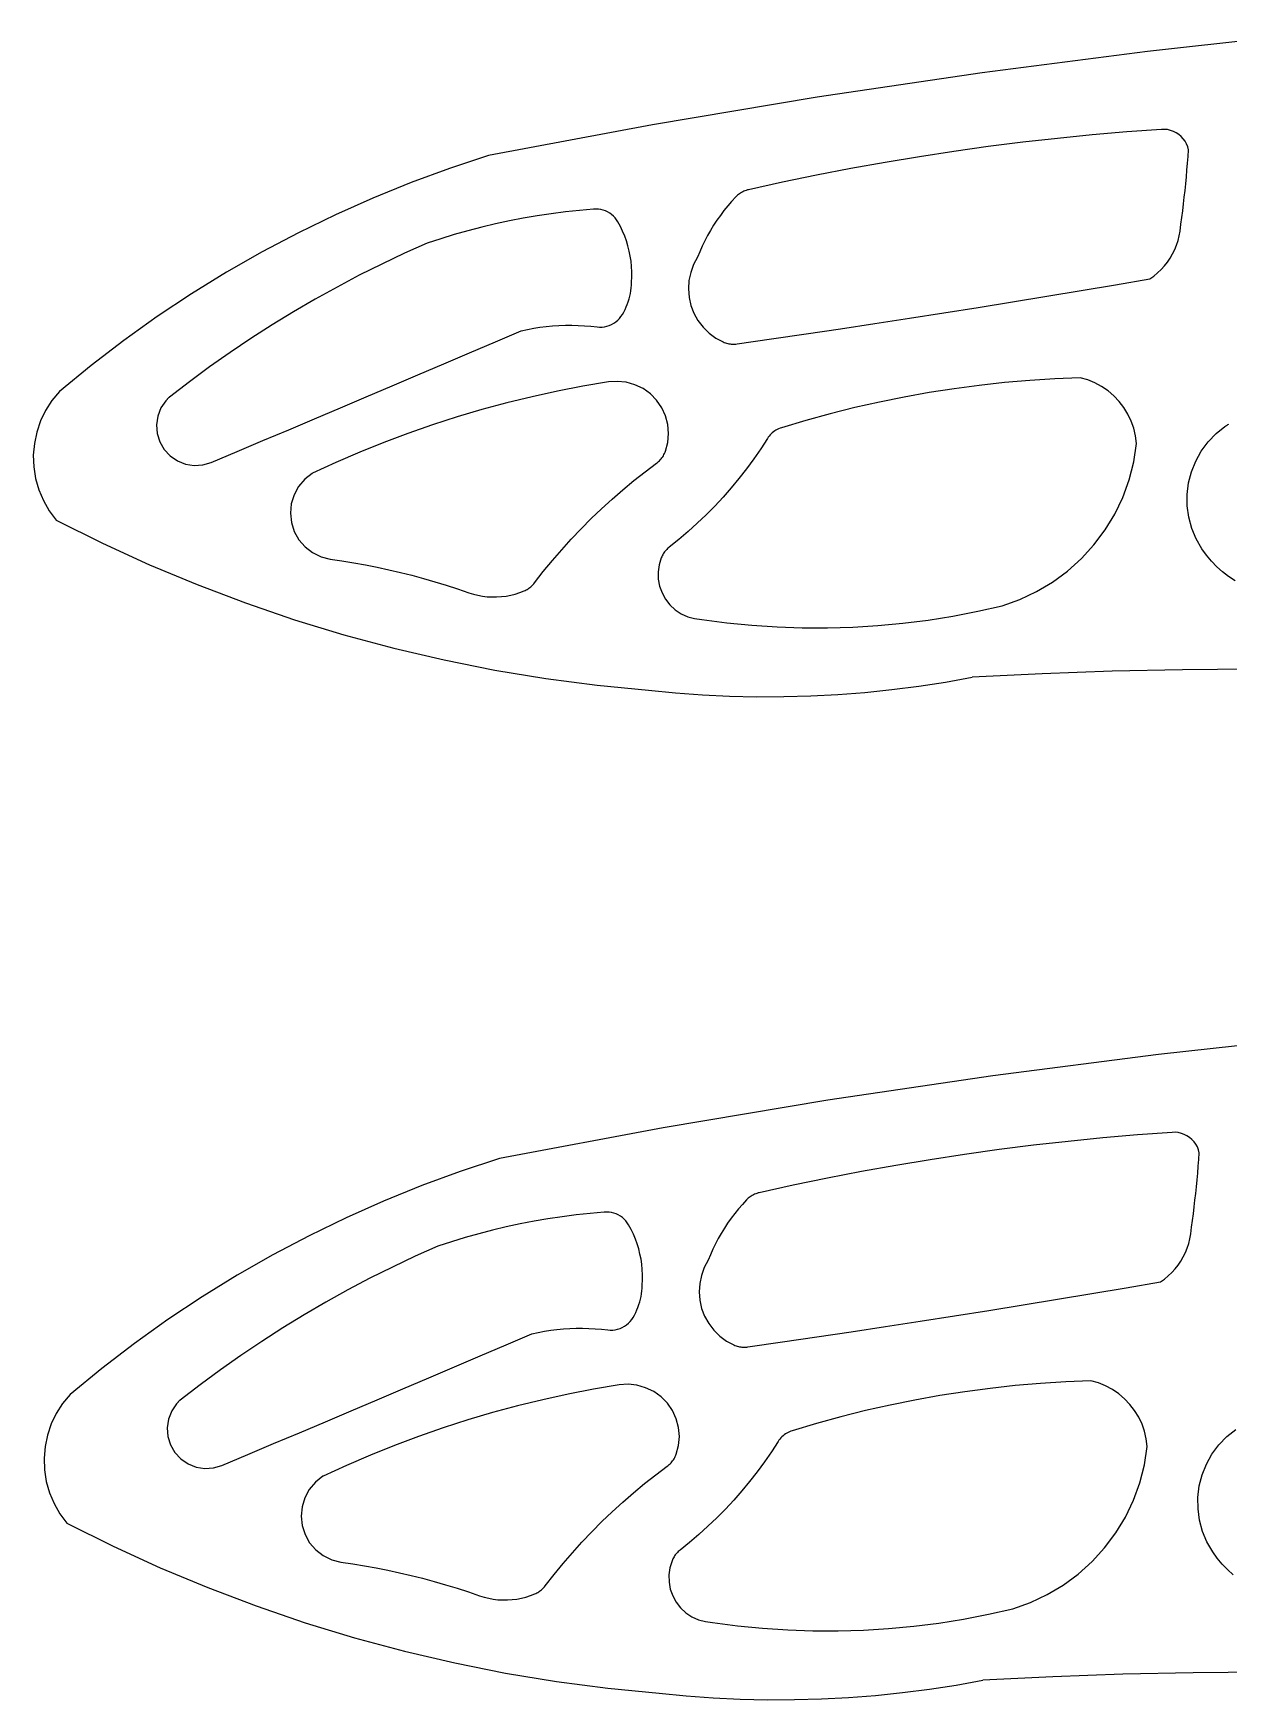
# Model space of a CAD drawing. Header units: millimetres. Extents: x -22 to 17.5, y -7.2 to 9.5.
# Drawn here: x -21.96 to -16.25, y -7.12 to 0.84 of the extents above; entities that cross this region are included whole.
import ezdxf

# ---------------------------------------------------------------- set-up
doc = ezdxf.new("R2010")
doc.units = ezdxf.units.MM
doc.header["$MEASUREMENT"] = 0
doc.layers.get('0').update_dxf_attribs({"linetype": 'CONTINUOUS', "true_color": 0xffffff})

msp = doc.modelspace()

# ---------------------------------------------------------------- linework, layer by layer
for p, q in [((-15.8486, 0.8368), (-16.6407, 0.7502)), ((-16.6407, 0.7502), (-17.4309, 0.6485)), ((-17.4309, 0.6485), (-18.219, 0.5316)), ((-18.219, 0.5316), (-19.0048, 0.3997)), ((-19.0048, 0.3997), (-19.7879, 0.2528)), ((-17.0715, 0.3349), (-17.2367, 0.3163)), ((-16.9061, 0.3514), (-17.0715, 0.3349)), ((-16.7405, 0.3658), (-16.9061, 0.3514)), ((-16.5747, 0.3779), (-16.7405, 0.3658)), ((-16.56, 0.3781), (-16.5747, 0.3779)), ((-16.5453, 0.3766), (-16.56, 0.3781)), ((-16.531, 0.3733), (-16.5453, 0.3766)), ((-16.5171, 0.3684), (-16.531, 0.3733)), ((-16.5039, 0.3618), (-16.5171, 0.3684)), ((-16.4916, 0.3536), (-16.5039, 0.3618)), ((-16.4804, 0.3441), (-16.4916, 0.3536)), ((-16.4704, 0.3333), (-16.4804, 0.3441)), ((-16.4617, 0.3214), (-16.4704, 0.3333)), ((-16.4546, 0.3085), (-16.4617, 0.3214)), ((-19.7879, 0.2528), (-19.9743, 0.1914)), ((-17.7306, 0.2474), (-17.8946, 0.2202)), ((-17.5663, 0.2725), (-17.7306, 0.2474)), ((-17.4016, 0.2955), (-17.5663, 0.2725)), ((-17.2367, 0.3163), (-17.4016, 0.2955)), ((-16.449, 0.2948), (-16.4546, 0.3085)), ((-16.4501, 0.2158), (-16.4475, 0.2482)), ((-16.4451, 0.2806), (-16.449, 0.2948)), ((-16.4475, 0.2482), (-16.4451, 0.2806)), ((-19.9743, 0.1914), (-20.1585, 0.1238)), ((-18.2214, 0.1593), (-18.3842, 0.1256)), ((-18.0582, 0.1908), (-18.2214, 0.1593)), ((-17.8946, 0.2202), (-18.0582, 0.1908)), ((-16.4558, 0.151), (-16.4529, 0.1833)), ((-16.4529, 0.1833), (-16.4501, 0.2158)), ((-20.1585, 0.1238), (-20.3404, 0.0501)), ((-18.5745, 0.0797), (-18.5798, 0.0769)), ((-18.5691, 0.0823), (-18.5745, 0.0797)), ((-18.5636, 0.0846), (-18.5691, 0.0823)), ((-18.558, 0.0866), (-18.5636, 0.0846)), ((-18.5523, 0.0884), (-18.558, 0.0866)), ((-18.5465, 0.0898), (-18.5523, 0.0884)), ((-18.3842, 0.1256), (-18.5465, 0.0898)), ((-16.4658, 0.0539), (-16.4623, 0.0862)), ((-16.4623, 0.0862), (-16.459, 0.1186)), ((-16.459, 0.1186), (-16.4558, 0.151)), ((-20.3404, 0.0501), (-20.5196, -0.0298)), ((-18.646, 0.0124), (-18.664, -0.0099)), ((-18.6273, 0.034), (-18.646, 0.0124)), ((-18.6079, 0.055), (-18.6273, 0.034)), ((-18.6037, 0.0592), (-18.6079, 0.055)), ((-18.5993, 0.0632), (-18.6037, 0.0592)), ((-18.5947, 0.067), (-18.5993, 0.0632)), ((-18.5899, 0.0705), (-18.5947, 0.067)), ((-18.5849, 0.0739), (-18.5899, 0.0705)), ((-18.5798, 0.0769), (-18.5849, 0.0739)), ((-16.4734, -0.0107), (-16.4695, 0.0216)), ((-16.4695, 0.0216), (-16.4658, 0.0539)), ((-20.5196, -0.0298), (-20.6962, -0.1155)), ((-19.755, -0.0738), (-19.821, -0.0893)), ((-19.6888, -0.0595), (-19.755, -0.0738)), ((-19.6223, -0.0467), (-19.6888, -0.0595)), ((-19.5555, -0.0351), (-19.6223, -0.0467)), ((-19.4885, -0.025), (-19.5555, -0.0351)), ((-19.4214, -0.0162), (-19.4885, -0.025)), ((-19.354, -0.0088), (-19.4214, -0.0162)), ((-19.2865, -0.0028), (-19.354, -0.0088)), ((-19.275, -0.0024), (-19.2865, -0.0028)), ((-19.2635, -0.0031), (-19.275, -0.0024)), ((-19.2521, -0.0049), (-19.2635, -0.0031)), ((-19.241, -0.0078), (-19.2521, -0.0049)), ((-19.2301, -0.0117), (-19.241, -0.0078)), ((-19.2197, -0.0166), (-19.2301, -0.0117)), ((-19.2098, -0.0224), (-19.2197, -0.0166)), ((-19.2005, -0.0292), (-19.2098, -0.0224)), ((-19.1918, -0.0368), (-19.2005, -0.0292)), ((-19.1839, -0.0451), (-19.1918, -0.0368)), ((-19.1768, -0.0542), (-19.1839, -0.0451)), ((-19.1706, -0.0639), (-19.1768, -0.0542)), ((-19.1587, -0.0859), (-19.1706, -0.0639)), ((-18.6976, -0.056), (-18.7133, -0.0799)), ((-18.6812, -0.0327), (-18.6976, -0.056)), ((-18.664, -0.0099), (-18.6812, -0.0327)), ((-16.486, -0.1075), (-16.4816, -0.0752)), ((-16.4816, -0.0752), (-16.4774, -0.043)), ((-16.4774, -0.043), (-16.4734, -0.0107)), ((-20.6962, -0.1155), (-20.8697, -0.2072)), ((-20.0167, -0.1441), (-20.0811, -0.165)), ((-19.9518, -0.1245), (-20.0167, -0.1441)), ((-19.8866, -0.1063), (-19.9518, -0.1245)), ((-19.821, -0.0893), (-19.8866, -0.1063)), ((-19.1479, -0.1084), (-19.1587, -0.0859)), ((-19.1382, -0.1315), (-19.1479, -0.1084)), ((-19.1297, -0.155), (-19.1382, -0.1315)), ((-19.1224, -0.1789), (-19.1297, -0.155)), ((-18.7554, -0.1546), (-18.7678, -0.1803)), ((-18.7422, -0.1292), (-18.7554, -0.1546)), ((-18.7282, -0.1043), (-18.7422, -0.1292)), ((-18.7133, -0.0799), (-18.7282, -0.1043)), ((-16.5029, -0.1749), (-16.4957, -0.1528)), ((-16.4957, -0.1528), (-16.4901, -0.1303)), ((-16.4901, -0.1303), (-16.486, -0.1075)), ((-20.8697, -0.2072), (-21.04, -0.3046)), ((-20.1904, -0.214), (-20.2986, -0.2654)), ((-20.0811, -0.165), (-20.1904, -0.214)), ((-19.1162, -0.2031), (-19.1224, -0.1789)), ((-19.1113, -0.2276), (-19.1162, -0.2031)), ((-19.1076, -0.2523), (-19.1113, -0.2276)), ((-18.7899, -0.233), (-18.8089, -0.2681)), ((-18.7793, -0.2065), (-18.7899, -0.233)), ((-18.7678, -0.1803), (-18.7793, -0.2065)), ((-16.5465, -0.2564), (-16.5334, -0.2372)), ((-16.5334, -0.2372), (-16.5218, -0.2172)), ((-16.5218, -0.2172), (-16.5116, -0.1964)), ((-16.5116, -0.1964), (-16.5029, -0.1749)), ((-21.04, -0.3046), (-21.207, -0.4077)), ((-20.2986, -0.2654), (-20.4058, -0.3191)), ((-19.1051, -0.2772), (-19.1076, -0.2523)), ((-19.1038, -0.3021), (-19.1051, -0.2772)), ((-19.1038, -0.3271), (-19.1038, -0.3021)), ((-18.8227, -0.3056), (-18.831, -0.3447)), ((-18.8089, -0.2681), (-18.8227, -0.3056)), ((-16.6111, -0.3226), (-16.5932, -0.3078)), ((-16.5932, -0.3078), (-16.5764, -0.2918)), ((-16.5764, -0.2918), (-16.5608, -0.2746)), ((-16.5608, -0.2746), (-16.5465, -0.2564)), ((-20.5117, -0.375), (-20.6164, -0.4331)), ((-20.4058, -0.3191), (-20.5117, -0.375)), ((-19.1109, -0.4058), (-19.1086, -0.3925)), ((-19.1086, -0.3925), (-19.1068, -0.3791)), ((-19.1068, -0.3791), (-19.1056, -0.3656)), ((-19.1056, -0.3656), (-19.105, -0.3521)), ((-19.105, -0.3521), (-19.1038, -0.3271)), ((-18.831, -0.3447), (-18.8337, -0.3845)), ((-18.8337, -0.3845), (-18.8306, -0.4244)), ((-17.1218, -0.419), (-16.9578, -0.3918)), ((-16.9578, -0.3918), (-16.7938, -0.3641)), ((-16.7938, -0.3641), (-16.6299, -0.3361)), ((-16.6299, -0.3361), (-16.6111, -0.3226)), ((-21.207, -0.4077), (-21.3705, -0.5164)), ((-20.6164, -0.4331), (-20.7199, -0.4935)), ((-19.1365, -0.4826), (-19.1309, -0.4703)), ((-19.1309, -0.4703), (-19.1258, -0.4578)), ((-19.1258, -0.4578), (-19.1212, -0.4451)), ((-19.1212, -0.4451), (-19.1172, -0.4321)), ((-19.1172, -0.4321), (-19.1138, -0.4191)), ((-19.1138, -0.4191), (-19.1109, -0.4058)), ((-18.8306, -0.4244), (-18.8218, -0.4633)), ((-18.8218, -0.4633), (-18.8076, -0.5006)), ((-17.6143, -0.4985), (-17.4501, -0.4724)), ((-17.4501, -0.4724), (-17.2859, -0.4459)), ((-17.2859, -0.4459), (-17.1218, -0.419)), ((-21.3705, -0.5164), (-21.5302, -0.6304)), ((-20.822, -0.5561), (-20.9228, -0.6208)), ((-20.7199, -0.4935), (-20.822, -0.5561)), ((-19.2116, -0.5586), (-19.2007, -0.5539)), ((-19.2007, -0.5539), (-19.1904, -0.5482)), ((-19.1904, -0.5482), (-19.1806, -0.5415)), ((-19.1806, -0.5415), (-19.1716, -0.5339)), ((-19.1716, -0.5339), (-19.1633, -0.5255)), ((-19.1633, -0.5255), (-19.1558, -0.5163)), ((-19.1558, -0.5163), (-19.1493, -0.5065)), ((-19.1493, -0.5065), (-19.1427, -0.4947)), ((-19.1427, -0.4947), (-19.1365, -0.4826)), ((-18.8076, -0.5006), (-18.7881, -0.5355)), ((-18.7881, -0.5355), (-18.7639, -0.5673)), ((-18.1074, -0.5744), (-17.9429, -0.5495)), ((-17.9429, -0.5495), (-17.7786, -0.5242)), ((-17.7786, -0.5242), (-17.6143, -0.4985)), ((-21.5302, -0.6304), (-21.686, -0.7498)), ((-20.9228, -0.6208), (-21.0222, -0.6877)), ((-19.8788, -0.6895), (-19.7557, -0.6367)), ((-19.7557, -0.6367), (-19.6325, -0.5839)), ((-19.6325, -0.5839), (-19.6027, -0.5776)), ((-19.6027, -0.5776), (-19.5728, -0.5721)), ((-19.5728, -0.5721), (-19.5427, -0.5675)), ((-19.5427, -0.5675), (-19.5125, -0.5638)), ((-19.5125, -0.5638), (-19.4822, -0.5609)), ((-19.4822, -0.5609), (-19.4519, -0.5589)), ((-19.4519, -0.5589), (-19.4215, -0.5578)), ((-19.4215, -0.5578), (-19.391, -0.5576)), ((-19.391, -0.5576), (-19.3606, -0.5583)), ((-19.3606, -0.5583), (-19.3302, -0.5598)), ((-19.3302, -0.5598), (-19.2999, -0.5622)), ((-19.2999, -0.5622), (-19.2697, -0.5655)), ((-19.2697, -0.5655), (-19.2579, -0.5664)), ((-19.2579, -0.5664), (-19.2461, -0.5661)), ((-19.2461, -0.5661), (-19.2343, -0.5647)), ((-19.2343, -0.5647), (-19.2228, -0.5622)), ((-19.2228, -0.5622), (-19.2116, -0.5586)), ((-18.7639, -0.5673), (-18.7354, -0.5953)), ((-18.7354, -0.5953), (-18.7032, -0.6189)), ((-18.7032, -0.6189), (-18.6679, -0.6376)), ((-18.6009, -0.6469), (-18.4363, -0.6231)), ((-18.4363, -0.6231), (-18.2718, -0.5989)), ((-18.2718, -0.5989), (-18.1074, -0.5744)), ((-21.0222, -0.6877), (-21.1201, -0.7567)), ((-20.0021, -0.7422), (-19.8788, -0.6895)), ((-18.6679, -0.6376), (-18.6626, -0.6398)), ((-18.6626, -0.6398), (-18.6573, -0.6417)), ((-18.6573, -0.6417), (-18.6518, -0.6434)), ((-18.6518, -0.6434), (-18.6463, -0.6449)), ((-18.6463, -0.6449), (-18.6407, -0.646)), ((-18.6407, -0.646), (-18.635, -0.6469)), ((-18.635, -0.6469), (-18.6294, -0.6476)), ((-18.6294, -0.6476), (-18.6237, -0.648)), ((-18.6237, -0.648), (-18.618, -0.6481)), ((-18.618, -0.6481), (-18.6123, -0.648)), ((-18.6123, -0.648), (-18.6066, -0.6475)), ((-18.6066, -0.6475), (-18.6009, -0.6469)), ((-21.686, -0.7498), (-21.8376, -0.8743)), ((-21.1201, -0.7567), (-21.2166, -0.8277)), ((-20.2486, -0.8473), (-20.1253, -0.7948)), ((-20.1253, -0.7948), (-20.0021, -0.7422)), ((-21.8376, -0.8743), (-21.8734, -0.9174)), ((-21.2166, -0.8277), (-21.3115, -0.9008)), ((-20.372, -0.8997), (-20.2486, -0.8473)), ((-19.4596, -0.8727), (-19.5804, -0.8991)), ((-19.3382, -0.8492), (-19.4596, -0.8727)), ((-19.2162, -0.8285), (-19.3382, -0.8492)), ((-19.1733, -0.8256), (-19.2162, -0.8285)), ((-19.1306, -0.83), (-19.1733, -0.8256)), ((-19.0893, -0.8417), (-19.1306, -0.83)), ((-19.0505, -0.8604), (-19.0893, -0.8417)), ((-19.0156, -0.8854), (-19.0505, -0.8604)), ((-17.5645, -0.8607), (-17.684, -0.8793)), ((-17.4446, -0.8448), (-17.5645, -0.8607)), ((-17.3244, -0.8316), (-17.4446, -0.8448)), ((-17.204, -0.8212), (-17.3244, -0.8316)), ((-17.0833, -0.8134), (-17.204, -0.8212)), ((-16.9625, -0.8084), (-17.0833, -0.8134)), ((-16.927, -0.8186), (-16.9625, -0.8084)), ((-16.8929, -0.8324), (-16.927, -0.8186)), ((-16.8603, -0.8498), (-16.8929, -0.8324)), ((-16.8298, -0.8706), (-16.8603, -0.8498)), ((-16.8017, -0.8945), (-16.8298, -0.8706)), ((-21.8734, -0.9174), (-21.9036, -0.9646)), ((-21.3526, -0.9528), (-21.3676, -0.9918)), ((-21.3294, -0.9181), (-21.3526, -0.9528)), ((-21.3281, -0.9165), (-21.3294, -0.9181)), ((-21.3267, -0.9149), (-21.3281, -0.9165)), ((-21.3253, -0.9134), (-21.3267, -0.9149)), ((-21.3238, -0.9119), (-21.3253, -0.9134)), ((-21.3224, -0.9104), (-21.3238, -0.9119)), ((-21.3209, -0.909), (-21.3224, -0.9104)), ((-21.3194, -0.9075), (-21.3209, -0.909)), ((-21.3179, -0.9061), (-21.3194, -0.9075)), ((-21.3163, -0.9048), (-21.3179, -0.9061)), ((-21.3147, -0.9034), (-21.3163, -0.9048)), ((-21.3131, -0.9021), (-21.3147, -0.9034)), ((-21.3115, -0.9008), (-21.3131, -0.9021)), ((-20.6187, -1.0044), (-20.4953, -0.9521)), ((-20.4953, -0.9521), (-20.372, -0.8997)), ((-19.7006, -0.9284), (-19.82, -0.9606)), ((-19.5804, -0.8991), (-19.7006, -0.9284)), ((-18.9855, -0.916), (-19.0156, -0.8854)), ((-18.961, -0.9514), (-18.9855, -0.916)), ((-18.943, -0.9904), (-18.961, -0.9514)), ((-18.0395, -0.9513), (-18.1568, -0.9806)), ((-17.9215, -0.9246), (-18.0395, -0.9513)), ((-17.803, -0.9006), (-17.9215, -0.9246)), ((-17.684, -0.8793), (-17.803, -0.9006)), ((-16.7763, -0.9212), (-16.8017, -0.8945)), ((-16.7538, -0.9504), (-16.7763, -0.9212)), ((-16.7346, -0.9819), (-16.7538, -0.9504)), ((-21.9279, -1.015), (-21.9459, -1.068)), ((-21.9036, -0.9646), (-21.9279, -1.015)), ((-21.3676, -0.9918), (-21.3736, -1.0331)), ((-21.3736, -1.0331), (-21.3704, -1.0748)), ((-20.7421, -1.0566), (-20.6187, -1.0044)), ((-20.0564, -1.0335), (-20.1732, -1.0741)), ((-19.9386, -0.9956), (-20.0564, -1.0335)), ((-19.82, -0.9606), (-19.9386, -0.9956)), ((-18.932, -1.0319), (-18.943, -0.9904)), ((-18.9283, -1.0747), (-18.932, -1.0319)), ((-18.2734, -1.0125), (-18.3893, -1.0471)), ((-18.1568, -0.9806), (-18.2734, -1.0125)), ((-16.7188, -1.0152), (-16.7346, -0.9819)), ((-16.7066, -1.05), (-16.7188, -1.0152)), ((-16.2644, -1.0363), (-16.2608, -1.0342)), ((-16.2608, -1.0342), (-16.2572, -1.0322)), ((-16.2572, -1.0322), (-16.2535, -1.0304)), ((-21.9459, -1.068), (-21.9574, -1.1229)), ((-21.3704, -1.0748), (-21.358, -1.1147)), ((-20.9891, -1.1608), (-20.8656, -1.1088)), ((-20.8656, -1.1088), (-20.7421, -1.0566)), ((-20.1732, -1.0741), (-20.289, -1.1176)), ((-18.932, -1.1175), (-18.9283, -1.0747)), ((-18.4566, -1.0989), (-18.4885, -1.148)), ((-18.4526, -1.0929), (-18.4566, -1.0989)), ((-18.4482, -1.0871), (-18.4526, -1.0929)), ((-18.4435, -1.0816), (-18.4482, -1.0871)), ((-18.4385, -1.0764), (-18.4435, -1.0816)), ((-18.4332, -1.0715), (-18.4385, -1.0764)), ((-18.4276, -1.067), (-18.4332, -1.0715)), ((-18.4217, -1.0627), (-18.4276, -1.067)), ((-18.4156, -1.0589), (-18.4217, -1.0627)), ((-18.4093, -1.0553), (-18.4156, -1.0589)), ((-18.4028, -1.0522), (-18.4093, -1.0553)), ((-18.3961, -1.0495), (-18.4028, -1.0522)), ((-18.3893, -1.0471), (-18.3961, -1.0495)), ((-16.6982, -1.0859), (-16.7066, -1.05)), ((-16.6936, -1.1225), (-16.6982, -1.0859)), ((-16.352, -1.1149), (-16.314, -1.0752)), ((-16.314, -1.0752), (-16.2713, -1.0408)), ((-16.2713, -1.0408), (-16.2679, -1.0385)), ((-16.2679, -1.0385), (-16.2644, -1.0363)), ((-21.9574, -1.1229), (-21.9622, -1.1786)), ((-21.9622, -1.1786), (-21.9601, -1.2346)), ((-21.358, -1.1147), (-21.3371, -1.1509)), ((-21.3371, -1.1509), (-21.3088, -1.1816)), ((-21.3088, -1.1816), (-21.2744, -1.2053)), ((-21.1126, -1.2128), (-20.9891, -1.1608)), ((-20.4037, -1.1638), (-20.5173, -1.2127)), ((-20.289, -1.1176), (-20.4037, -1.1638)), ((-18.9639, -1.1959), (-18.9602, -1.1911)), ((-18.9602, -1.1911), (-18.9566, -1.1861)), ((-18.9566, -1.1861), (-18.9534, -1.181)), ((-18.9534, -1.181), (-18.9504, -1.1757)), ((-18.9504, -1.1757), (-18.9476, -1.1703)), ((-18.9476, -1.1703), (-18.9451, -1.1647)), ((-18.9451, -1.1647), (-18.9429, -1.1591)), ((-18.9429, -1.1591), (-18.932, -1.1175)), ((-18.4885, -1.148), (-18.5218, -1.1961)), ((-16.7072, -1.2102), (-16.6936, -1.1225)), ((-16.4112, -1.207), (-16.3846, -1.159)), ((-16.3846, -1.159), (-16.352, -1.1149)), ((-21.9601, -1.2346), (-21.9514, -1.2899)), ((-21.2744, -1.2053), (-21.2356, -1.2208)), ((-21.2356, -1.2208), (-21.1944, -1.2273)), ((-21.1944, -1.2273), (-21.1527, -1.2246)), ((-21.1527, -1.2246), (-21.1126, -1.2128)), ((-20.631, -1.2651), (-20.6664, -1.293)), ((-20.6297, -1.2643), (-20.631, -1.2651)), ((-20.5173, -1.2127), (-20.6297, -1.2643)), ((-19.0942, -1.2998), (-19.0406, -1.2576)), ((-19.0406, -1.2576), (-18.986, -1.2166)), ((-18.986, -1.2166), (-18.9812, -1.2129)), ((-18.9812, -1.2129), (-18.9766, -1.209)), ((-18.9766, -1.209), (-18.9721, -1.2048)), ((-18.9721, -1.2048), (-18.9679, -1.2004)), ((-18.9679, -1.2004), (-18.9639, -1.1959)), ((-18.5564, -1.2433), (-18.5924, -1.2895)), ((-18.5218, -1.1961), (-18.5564, -1.2433)), ((-16.7293, -1.2962), (-16.7072, -1.2102)), ((-16.4451, -1.3112), (-16.4315, -1.258)), ((-16.4315, -1.258), (-16.4112, -1.207)), ((-21.9514, -1.2899), (-21.936, -1.3437)), ((-21.936, -1.3437), (-21.9141, -1.3953)), ((-20.6955, -1.3274), (-20.717, -1.367)), ((-20.6664, -1.293), (-20.6955, -1.3274)), ((-19.1984, -1.3881), (-19.1468, -1.3433)), ((-19.1468, -1.3433), (-19.0942, -1.2998)), ((-18.6298, -1.3346), (-18.6684, -1.3786)), ((-18.5924, -1.2895), (-18.6298, -1.3346)), ((-16.7597, -1.3797), (-16.7293, -1.2962)), ((-16.4517, -1.3657), (-16.4451, -1.3112)), ((-21.9141, -1.3953), (-21.8863, -1.4439)), ((-20.7302, -1.4101), (-20.7345, -1.455)), ((-20.717, -1.367), (-20.7302, -1.4101)), ((-19.2488, -1.434), (-19.1984, -1.3881)), ((-18.7082, -1.4215), (-18.7493, -1.4632)), ((-18.6684, -1.3786), (-18.7082, -1.4215)), ((-16.7981, -1.4597), (-16.7597, -1.3797)), ((-16.4514, -1.4206), (-16.4517, -1.3657)), ((-16.4439, -1.4749), (-16.4514, -1.4206)), ((-21.8863, -1.4439), (-21.8527, -1.4887)), ((-21.8527, -1.4887), (-21.6318, -1.5988)), ((-20.7345, -1.455), (-20.7297, -1.4998)), ((-20.7297, -1.4998), (-20.716, -1.5427)), ((-19.3462, -1.5296), (-19.2981, -1.4812)), ((-19.2981, -1.4812), (-19.2488, -1.434)), ((-18.7915, -1.5037), (-18.8349, -1.543)), ((-18.7493, -1.4632), (-18.7915, -1.5037)), ((-16.8441, -1.5357), (-16.7981, -1.4597)), ((-16.4296, -1.5279), (-16.4439, -1.4749)), ((-20.716, -1.5427), (-20.6939, -1.582)), ((-20.6939, -1.582), (-20.6644, -1.6161)), ((-19.439, -1.6298), (-19.3932, -1.5791)), ((-19.3932, -1.5791), (-19.3462, -1.5296)), ((-18.8794, -1.581), (-18.925, -1.6178)), ((-18.8349, -1.543), (-18.8794, -1.581)), ((-16.8973, -1.6068), (-16.8441, -1.5357)), ((-16.4086, -1.5786), (-16.4296, -1.5279)), ((-16.3813, -1.6262), (-16.4086, -1.5786)), ((-21.6318, -1.5988), (-21.4073, -1.7015)), ((-20.6644, -1.6161), (-20.6287, -1.6436)), ((-20.6287, -1.6436), (-20.5882, -1.6633)), ((-20.5882, -1.6633), (-20.5445, -1.6746)), ((-19.4835, -1.6815), (-19.439, -1.6298)), ((-18.9633, -1.6687), (-18.9735, -1.7016)), ((-18.9612, -1.6638), (-18.9633, -1.6687)), ((-18.9589, -1.6589), (-18.9612, -1.6638)), ((-18.9563, -1.6542), (-18.9589, -1.6589)), ((-18.9536, -1.6496), (-18.9563, -1.6542)), ((-18.9507, -1.6451), (-18.9536, -1.6496)), ((-18.9475, -1.6407), (-18.9507, -1.6451)), ((-18.9442, -1.6365), (-18.9475, -1.6407)), ((-18.9407, -1.6324), (-18.9442, -1.6365)), ((-18.937, -1.6285), (-18.9407, -1.6324)), ((-18.9332, -1.6247), (-18.937, -1.6285)), ((-18.9292, -1.6212), (-18.9332, -1.6247)), ((-18.925, -1.6178), (-18.9292, -1.6212)), ((-16.9572, -1.6723), (-16.8973, -1.6068)), ((-16.3598, -1.6561), (-16.3813, -1.6262)), ((-16.3362, -1.6844), (-16.3598, -1.6561)), ((-21.4073, -1.7015), (-21.1796, -1.7967)), ((-20.5445, -1.6746), (-20.4882, -1.6829)), ((-20.4882, -1.6829), (-20.4321, -1.6921)), ((-20.4321, -1.6921), (-20.3761, -1.7023)), ((-20.3761, -1.7023), (-20.3203, -1.7134)), ((-20.3203, -1.7134), (-20.2647, -1.7254)), ((-20.2647, -1.7254), (-20.2093, -1.7384)), ((-20.2093, -1.7384), (-20.1541, -1.7522)), ((-19.5688, -1.7881), (-19.5268, -1.7343)), ((-19.5268, -1.7343), (-19.4835, -1.6815)), ((-18.9735, -1.7016), (-18.9783, -1.7356)), ((-18.9783, -1.7356), (-18.9776, -1.7699)), ((-17.0946, -1.7844), (-17.0232, -1.7317)), ((-17.0232, -1.7317), (-16.9572, -1.6723)), ((-16.3107, -1.7109), (-16.3362, -1.6844)), ((-16.2832, -1.7354), (-16.3107, -1.7109)), ((-16.2541, -1.7579), (-16.2832, -1.7354)), ((-21.1796, -1.7967), (-20.9488, -1.8843)), ((-20.1541, -1.7522), (-20.0992, -1.767)), ((-20.0992, -1.767), (-20.0445, -1.7827)), ((-20.0445, -1.7827), (-19.9901, -1.7993)), ((-19.9901, -1.7993), (-19.9359, -1.8167)), ((-19.9359, -1.8167), (-19.8821, -1.8351)), ((-19.6394, -1.8348), (-19.6184, -1.8267)), ((-19.6184, -1.8267), (-19.6136, -1.8245)), ((-19.6136, -1.8245), (-19.6088, -1.8221)), ((-19.6088, -1.8221), (-19.6042, -1.8195)), ((-19.6042, -1.8195), (-19.5997, -1.8167)), ((-19.5997, -1.8167), (-19.5953, -1.8138)), ((-19.5953, -1.8138), (-19.5911, -1.8106)), ((-19.5911, -1.8106), (-19.587, -1.8073)), ((-19.587, -1.8073), (-19.583, -1.8037)), ((-19.583, -1.8037), (-19.5792, -1.8001)), ((-19.5792, -1.8001), (-19.5755, -1.7962)), ((-19.5755, -1.7962), (-19.5721, -1.7922)), ((-19.5721, -1.7922), (-19.5688, -1.7881)), ((-18.9776, -1.7699), (-18.9714, -1.8038)), ((-18.9714, -1.8038), (-18.9599, -1.8361)), ((-17.2513, -1.8677), (-17.1709, -1.8299)), ((-17.1709, -1.8299), (-17.0946, -1.7844)), ((-16.2233, -1.7781), (-16.2541, -1.7579)), ((-20.9488, -1.8843), (-20.7152, -1.9642)), ((-19.8821, -1.8351), (-19.8606, -1.8419)), ((-19.8606, -1.8419), (-19.8388, -1.8474)), ((-19.8388, -1.8474), (-19.8167, -1.8515)), ((-19.8167, -1.8515), (-19.7944, -1.8542)), ((-19.7944, -1.8542), (-19.7719, -1.8555)), ((-19.7719, -1.8555), (-19.7495, -1.8555)), ((-19.7495, -1.8555), (-19.727, -1.8541)), ((-19.727, -1.8541), (-19.7047, -1.8513)), ((-19.7047, -1.8513), (-19.6826, -1.8472)), ((-19.6826, -1.8472), (-19.6608, -1.8416)), ((-19.6608, -1.8416), (-19.6394, -1.8348)), ((-18.9599, -1.8361), (-18.9434, -1.8663)), ((-18.9434, -1.8663), (-18.9222, -1.8934)), ((-18.9222, -1.8934), (-18.897, -1.9168)), ((-17.4524, -1.9241), (-17.3349, -1.8975)), ((-17.3349, -1.8975), (-17.2513, -1.8677)), ((-20.7152, -1.9642), (-20.4792, -2.0362)), ((-18.897, -1.9168), (-18.8684, -1.9358)), ((-18.8684, -1.9358), (-18.8371, -1.95)), ((-18.8371, -1.95), (-18.804, -1.9591)), ((-18.804, -1.9591), (-18.7698, -1.9627)), ((-18.7698, -1.9627), (-18.6504, -1.9786)), ((-18.6504, -1.9786), (-18.5306, -1.9906)), ((-17.929, -1.9923), (-17.8091, -1.9811)), ((-17.8091, -1.9811), (-17.6896, -1.9659)), ((-17.6896, -1.9659), (-17.5706, -1.9469)), ((-17.5706, -1.9469), (-17.4524, -1.9241)), ((-20.4792, -2.0362), (-20.2408, -2.1004)), ((-18.5306, -1.9906), (-18.4104, -1.9987)), ((-18.4104, -1.9987), (-18.29, -2.0029)), ((-18.29, -2.0029), (-18.1696, -2.0033)), ((-18.1696, -2.0033), (-18.0492, -1.9997)), ((-18.0492, -1.9997), (-17.929, -1.9923)), ((-20.2408, -2.1004), (-20.0004, -2.1566)), ((-20.0004, -2.1566), (-19.7584, -2.2048)), ((-19.7584, -2.2048), (-19.5148, -2.245)), ((-17.1443, -2.2221), (-17.4789, -2.239)), ((-16.8095, -2.2101), (-17.1443, -2.2221)), ((-16.4746, -2.2031), (-16.8095, -2.2101)), ((-16.1396, -2.2011), (-16.4746, -2.2031)), ((-19.5148, -2.245), (-19.27, -2.277)), ((-19.27, -2.277), (-19.0244, -2.3008)), ((-19.0244, -2.3008), (-18.8956, -2.3134)), ((-17.9911, -2.3112), (-17.8624, -2.298)), ((-17.8624, -2.298), (-17.7341, -2.2815)), ((-17.7341, -2.2815), (-17.6062, -2.2619)), ((-17.6062, -2.2619), (-17.4789, -2.239)), ((-18.8956, -2.3134), (-18.7666, -2.3228)), ((-18.7666, -2.3228), (-18.6373, -2.329)), ((-18.6373, -2.329), (-18.508, -2.3319)), ((-18.508, -2.3319), (-18.3786, -2.3316)), ((-18.3786, -2.3316), (-18.2493, -2.328)), ((-18.2493, -2.328), (-18.1201, -2.3212)), ((-18.1201, -2.3212), (-17.9911, -2.3112)), ((-15.7975, -3.9543), (-16.5895, -4.0409)), ((-16.5895, -4.0409), (-17.3797, -4.1426)), ((-17.3797, -4.1426), (-18.1679, -4.2594)), ((-18.1679, -4.2594), (-18.9536, -4.3913)), ((-18.9536, -4.3913), (-19.7367, -4.5383)), ((-17.0204, -4.4561), (-17.1856, -4.4748)), ((-16.855, -4.4396), (-17.0204, -4.4561)), ((-16.6894, -4.4253), (-16.855, -4.4396)), ((-16.5236, -4.4132), (-16.6894, -4.4253)), ((-16.5088, -4.4129), (-16.5236, -4.4132)), ((-16.4942, -4.4145), (-16.5088, -4.4129)), ((-16.4798, -4.4177), (-16.4942, -4.4145)), ((-16.4659, -4.4227), (-16.4798, -4.4177)), ((-16.4528, -4.4293), (-16.4659, -4.4227)), ((-16.4405, -4.4374), (-16.4528, -4.4293)), ((-16.4292, -4.447), (-16.4405, -4.4374)), ((-16.4192, -4.4578), (-16.4292, -4.447)), ((-17.5151, -4.5186), (-17.6794, -4.5437)), ((-17.3505, -4.4956), (-17.5151, -4.5186)), ((-17.1856, -4.4748), (-17.3505, -4.4956)), ((-16.4106, -4.4697), (-16.4192, -4.4578)), ((-16.4034, -4.4826), (-16.4106, -4.4697)), ((-16.3978, -4.4962), (-16.4034, -4.4826)), ((-16.3939, -4.5105), (-16.3978, -4.4962)), ((-16.3964, -4.5429), (-16.3939, -4.5105)), ((-19.9231, -4.5996), (-20.1073, -4.6673)), ((-19.7367, -4.5383), (-19.9231, -4.5996)), ((-18.007, -4.6003), (-18.1702, -4.6318)), ((-17.8434, -4.5709), (-18.007, -4.6003)), ((-17.6794, -4.5437), (-17.8434, -4.5709)), ((-16.4047, -4.6401), (-16.4017, -4.6077)), ((-16.4017, -4.6077), (-16.399, -4.5753)), ((-16.399, -4.5753), (-16.3964, -4.5429)), ((-20.1073, -4.6673), (-20.2892, -4.741)), ((-18.333, -4.6655), (-18.4953, -4.7012)), ((-18.1702, -4.6318), (-18.333, -4.6655)), ((-16.4112, -4.7048), (-16.4078, -4.6725)), ((-16.4078, -4.6725), (-16.4047, -4.6401)), ((-20.2892, -4.741), (-20.4685, -4.8208)), ((-18.5762, -4.7571), (-18.5949, -4.7787)), ((-18.5568, -4.7361), (-18.5762, -4.7571)), ((-18.5526, -4.7319), (-18.5568, -4.7361)), ((-18.5481, -4.7279), (-18.5526, -4.7319)), ((-18.5435, -4.7241), (-18.5481, -4.7279)), ((-18.5387, -4.7205), (-18.5435, -4.7241)), ((-18.5338, -4.7172), (-18.5387, -4.7205)), ((-18.5286, -4.7141), (-18.5338, -4.7172)), ((-18.5234, -4.7113), (-18.5286, -4.7141)), ((-18.518, -4.7088), (-18.5234, -4.7113)), ((-18.5125, -4.7065), (-18.518, -4.7088)), ((-18.5068, -4.7044), (-18.5125, -4.7065)), ((-18.5011, -4.7027), (-18.5068, -4.7044)), ((-18.4953, -4.7012), (-18.5011, -4.7027)), ((-16.4222, -4.8018), (-16.4183, -4.7695)), ((-16.4183, -4.7695), (-16.4147, -4.7372)), ((-16.4147, -4.7372), (-16.4112, -4.7048)), ((-20.4685, -4.8208), (-20.645, -4.9066)), ((-19.6377, -4.8506), (-19.7039, -4.8648)), ((-19.5711, -4.8377), (-19.6377, -4.8506)), ((-19.5044, -4.8262), (-19.5711, -4.8377)), ((-19.4374, -4.8161), (-19.5044, -4.8262)), ((-19.3702, -4.8073), (-19.4374, -4.8161)), ((-19.3029, -4.7999), (-19.3702, -4.8073)), ((-19.2354, -4.7939), (-19.3029, -4.7999)), ((-19.2239, -4.7935), (-19.2354, -4.7939)), ((-19.2124, -4.7942), (-19.2239, -4.7935)), ((-19.201, -4.796), (-19.2124, -4.7942)), ((-19.1898, -4.7988), (-19.201, -4.796)), ((-19.179, -4.8027), (-19.1898, -4.7988)), ((-19.1686, -4.8076), (-19.179, -4.8027)), ((-19.1586, -4.8135), (-19.1686, -4.8076)), ((-19.1493, -4.8202), (-19.1586, -4.8135)), ((-19.1406, -4.8278), (-19.1493, -4.8202)), ((-19.1327, -4.8362), (-19.1406, -4.8278)), ((-19.1257, -4.8453), (-19.1327, -4.8362)), ((-19.1195, -4.855), (-19.1257, -4.8453)), ((-19.1076, -4.877), (-19.1195, -4.855)), ((-18.6465, -4.8471), (-18.6622, -4.871)), ((-18.63, -4.8237), (-18.6465, -4.8471)), ((-18.6128, -4.8009), (-18.63, -4.8237)), ((-18.5949, -4.7787), (-18.6128, -4.8009)), ((-16.4305, -4.8663), (-16.4263, -4.8341)), ((-16.4263, -4.8341), (-16.4222, -4.8018)), ((-20.645, -4.9066), (-20.8185, -4.9983)), ((-19.9007, -4.9156), (-19.9655, -4.9352)), ((-19.8354, -4.8973), (-19.9007, -4.9156)), ((-19.7698, -4.8804), (-19.8354, -4.8973)), ((-19.7039, -4.8648), (-19.7698, -4.8804)), ((-19.0968, -4.8995), (-19.1076, -4.877)), ((-19.0871, -4.9226), (-19.0968, -4.8995)), ((-19.0786, -4.9461), (-19.0871, -4.9226)), ((-18.6911, -4.9203), (-18.7043, -4.9456)), ((-18.677, -4.8954), (-18.6911, -4.9203)), ((-18.6622, -4.871), (-18.677, -4.8954)), ((-16.4445, -4.9439), (-16.4389, -4.9214)), ((-16.4389, -4.9214), (-16.4349, -4.8985)), ((-16.4349, -4.8985), (-16.4305, -4.8663)), ((-20.8185, -4.9983), (-20.9889, -5.0957)), ((-20.1393, -5.0051), (-20.2475, -5.0565)), ((-20.03, -4.9561), (-20.1393, -5.0051)), ((-19.9655, -4.9352), (-20.03, -4.9561)), ((-19.0712, -4.9699), (-19.0786, -4.9461)), ((-19.0651, -4.9942), (-19.0712, -4.9699)), ((-19.0602, -5.0187), (-19.0651, -4.9942)), ((-18.7281, -4.9975), (-18.7388, -5.0241)), ((-18.7166, -4.9714), (-18.7281, -4.9975)), ((-18.7043, -4.9456), (-18.7166, -4.9714)), ((-16.4823, -5.0283), (-16.4706, -5.0083)), ((-16.4706, -5.0083), (-16.4604, -4.9874)), ((-16.4604, -4.9874), (-16.4517, -4.9659)), ((-16.4517, -4.9659), (-16.4445, -4.9439)), ((-20.2475, -5.0565), (-20.3546, -5.1101)), ((-19.0564, -5.0434), (-19.0602, -5.0187)), ((-19.0539, -5.0682), (-19.0564, -5.0434)), ((-19.0527, -5.0932), (-19.0539, -5.0682)), ((-19.0527, -5.1182), (-19.0527, -5.0932)), ((-18.7578, -5.0592), (-18.7716, -5.0967)), ((-18.7388, -5.0241), (-18.7578, -5.0592)), ((-16.5421, -5.0989), (-16.5253, -5.0829)), ((-16.5253, -5.0829), (-16.5097, -5.0657)), ((-16.5097, -5.0657), (-16.4953, -5.0475)), ((-16.4953, -5.0475), (-16.4823, -5.0283)), ((-20.9889, -5.0957), (-21.1559, -5.1988)), ((-20.4605, -5.166), (-20.5653, -5.2242)), ((-20.3546, -5.1101), (-20.4605, -5.166)), ((-19.0574, -5.1836), (-19.0557, -5.1702)), ((-19.0557, -5.1702), (-19.0545, -5.1567)), ((-19.0545, -5.1567), (-19.0539, -5.1432)), ((-19.0539, -5.1432), (-19.0527, -5.1182)), ((-18.7799, -5.1357), (-18.7825, -5.1756)), ((-18.7716, -5.0967), (-18.7799, -5.1357)), ((-16.9067, -5.1829), (-16.7427, -5.1552)), ((-16.7427, -5.1552), (-16.5788, -5.1272)), ((-16.5788, -5.1272), (-16.5599, -5.1137)), ((-16.5599, -5.1137), (-16.5421, -5.0989)), ((-21.1559, -5.1988), (-21.3193, -5.3074)), ((-20.5653, -5.2242), (-20.6687, -5.2846)), ((-19.0797, -5.2614), (-19.0746, -5.2489)), ((-19.0746, -5.2489), (-19.0701, -5.2361)), ((-19.0701, -5.2361), (-19.0661, -5.2232)), ((-19.0661, -5.2232), (-19.0626, -5.2101)), ((-19.0626, -5.2101), (-19.0597, -5.1969)), ((-19.0597, -5.1969), (-19.0574, -5.1836)), ((-18.7825, -5.1756), (-18.7794, -5.2154)), ((-18.7794, -5.2154), (-18.7707, -5.2544)), ((-17.399, -5.2634), (-17.2348, -5.237)), ((-17.2348, -5.237), (-17.0707, -5.2101)), ((-17.0707, -5.2101), (-16.9067, -5.1829)), ((-21.3193, -5.3074), (-21.479, -5.4215)), ((-20.6687, -5.2846), (-20.7709, -5.3472)), ((-19.1392, -5.3393), (-19.1295, -5.3326)), ((-19.1295, -5.3326), (-19.1204, -5.325)), ((-19.1204, -5.325), (-19.1121, -5.3166)), ((-19.1121, -5.3166), (-19.1047, -5.3074)), ((-19.1047, -5.3074), (-19.0982, -5.2975)), ((-19.0982, -5.2975), (-19.0915, -5.2858)), ((-19.0915, -5.2858), (-19.0854, -5.2737)), ((-19.0854, -5.2737), (-19.0797, -5.2614)), ((-18.7707, -5.2544), (-18.7564, -5.2917)), ((-18.7564, -5.2917), (-18.737, -5.3266)), ((-18.737, -5.3266), (-18.7128, -5.3584)), ((-17.8918, -5.3405), (-17.7275, -5.3152)), ((-17.7275, -5.3152), (-17.5632, -5.2895)), ((-17.5632, -5.2895), (-17.399, -5.2634)), ((-20.8717, -5.4119), (-20.9711, -5.4788)), ((-20.7709, -5.3472), (-20.8717, -5.4119)), ((-19.7045, -5.4278), (-19.5813, -5.375)), ((-19.5813, -5.375), (-19.5516, -5.3686)), ((-19.5516, -5.3686), (-19.5216, -5.3632)), ((-19.5216, -5.3632), (-19.4916, -5.3586)), ((-19.4916, -5.3586), (-19.4614, -5.3549)), ((-19.4614, -5.3549), (-19.4311, -5.352)), ((-19.4311, -5.352), (-19.4007, -5.35)), ((-19.4007, -5.35), (-19.3703, -5.3489)), ((-19.3703, -5.3489), (-19.3399, -5.3487)), ((-19.3399, -5.3487), (-19.3095, -5.3493)), ((-19.3095, -5.3493), (-19.2791, -5.3509)), ((-19.2791, -5.3509), (-19.2488, -5.3533)), ((-19.2488, -5.3533), (-19.2185, -5.3566)), ((-19.2185, -5.3566), (-19.2067, -5.3574)), ((-19.2067, -5.3574), (-19.1949, -5.3572)), ((-19.1949, -5.3572), (-19.1832, -5.3558)), ((-19.1832, -5.3558), (-19.1717, -5.3533)), ((-19.1717, -5.3533), (-19.1604, -5.3497)), ((-19.1604, -5.3497), (-19.1496, -5.345)), ((-19.1496, -5.345), (-19.1392, -5.3393)), ((-18.7128, -5.3584), (-18.6842, -5.3863)), ((-18.6842, -5.3863), (-18.652, -5.4099)), ((-18.652, -5.4099), (-18.6167, -5.4287)), ((-18.3852, -5.4142), (-18.2207, -5.39)), ((-18.2207, -5.39), (-18.0562, -5.3655)), ((-18.0562, -5.3655), (-17.8918, -5.3405)), ((-21.479, -5.4215), (-21.6348, -5.5409)), ((-20.9711, -5.4788), (-21.069, -5.5477)), ((-19.9509, -5.5332), (-19.8277, -5.4806)), ((-19.8277, -5.4806), (-19.7045, -5.4278)), ((-18.6167, -5.4287), (-18.6115, -5.4309)), ((-18.6115, -5.4309), (-18.6061, -5.4328)), ((-18.6061, -5.4328), (-18.6006, -5.4345)), ((-18.6006, -5.4345), (-18.5951, -5.4359)), ((-18.5951, -5.4359), (-18.5895, -5.4371)), ((-18.5895, -5.4371), (-18.5839, -5.438)), ((-18.5839, -5.438), (-18.5782, -5.4387)), ((-18.5782, -5.4387), (-18.5725, -5.439)), ((-18.5725, -5.439), (-18.5668, -5.4392)), ((-18.5668, -5.4392), (-18.5611, -5.439)), ((-18.5611, -5.439), (-18.5554, -5.4386)), ((-18.5554, -5.4386), (-18.5498, -5.4379)), ((-18.5498, -5.4379), (-18.3852, -5.4142)), ((-21.6348, -5.5409), (-21.7865, -5.6654)), ((-21.069, -5.5477), (-21.1655, -5.6188)), ((-20.0742, -5.5858), (-19.9509, -5.5332)), ((-21.1655, -5.6188), (-21.2604, -5.6918)), ((-20.3208, -5.6908), (-20.1975, -5.6384)), ((-20.1975, -5.6384), (-20.0742, -5.5858)), ((-19.287, -5.6402), (-19.4084, -5.6638)), ((-19.1651, -5.6196), (-19.287, -5.6402)), ((-19.1222, -5.6166), (-19.1651, -5.6196)), ((-19.0795, -5.6211), (-19.1222, -5.6166)), ((-19.0381, -5.6328), (-19.0795, -5.6211)), ((-18.9994, -5.6514), (-19.0381, -5.6328)), ((-17.3935, -5.6359), (-17.5133, -5.6518)), ((-17.2733, -5.6227), (-17.3935, -5.6359)), ((-17.1528, -5.6122), (-17.2733, -5.6227)), ((-17.0321, -5.6045), (-17.1528, -5.6122)), ((-16.9113, -5.5995), (-17.0321, -5.6045)), ((-16.8759, -5.6096), (-16.9113, -5.5995)), ((-16.8417, -5.6235), (-16.8759, -5.6096)), ((-16.8092, -5.6409), (-16.8417, -5.6235)), ((-16.7787, -5.6617), (-16.8092, -5.6409)), ((-21.8222, -5.7085), (-21.8524, -5.7557)), ((-21.7865, -5.6654), (-21.8222, -5.7085)), ((-21.2783, -5.7091), (-21.3015, -5.7439)), ((-21.2769, -5.7076), (-21.2783, -5.7091)), ((-21.2755, -5.706), (-21.2769, -5.7076)), ((-21.2741, -5.7045), (-21.2755, -5.706)), ((-21.2727, -5.703), (-21.2741, -5.7045)), ((-21.2712, -5.7015), (-21.2727, -5.703)), ((-21.2698, -5.7), (-21.2712, -5.7015)), ((-21.2682, -5.6986), (-21.2698, -5.7)), ((-21.2667, -5.6972), (-21.2682, -5.6986)), ((-21.2652, -5.6958), (-21.2667, -5.6972)), ((-21.2636, -5.6945), (-21.2652, -5.6958)), ((-21.262, -5.6931), (-21.2636, -5.6945)), ((-21.2604, -5.6918), (-21.262, -5.6931)), ((-20.4442, -5.7432), (-20.3208, -5.6908)), ((-19.6494, -5.7195), (-19.7689, -5.7517)), ((-19.5293, -5.6902), (-19.6494, -5.7195)), ((-19.4084, -5.6638), (-19.5293, -5.6902)), ((-18.9644, -5.6764), (-18.9994, -5.6514)), ((-18.9343, -5.7071), (-18.9644, -5.6764)), ((-18.9099, -5.7424), (-18.9343, -5.7071)), ((-17.8704, -5.7157), (-17.9883, -5.7423)), ((-17.7519, -5.6917), (-17.8704, -5.7157)), ((-17.6328, -5.6704), (-17.7519, -5.6917)), ((-17.5133, -5.6518), (-17.6328, -5.6704)), ((-16.7506, -5.6855), (-16.7787, -5.6617)), ((-16.7251, -5.7122), (-16.7506, -5.6855)), ((-16.7027, -5.7415), (-16.7251, -5.7122)), ((-21.8768, -5.8061), (-21.8948, -5.8591)), ((-21.8524, -5.7557), (-21.8768, -5.8061)), ((-21.3165, -5.7829), (-21.3225, -5.8242)), ((-21.3015, -5.7439), (-21.3165, -5.7829)), ((-20.691, -5.8477), (-20.5676, -5.7955)), ((-20.5676, -5.7955), (-20.4442, -5.7432)), ((-19.8875, -5.7867), (-20.0052, -5.8245)), ((-19.7689, -5.7517), (-19.8875, -5.7867)), ((-18.8919, -5.7814), (-18.9099, -5.7424)), ((-18.8809, -5.823), (-18.8919, -5.7814)), ((-18.2223, -5.8036), (-18.3381, -5.8382)), ((-18.1056, -5.7716), (-18.2223, -5.8036)), ((-17.9883, -5.7423), (-18.1056, -5.7716)), ((-16.6834, -5.7729), (-16.7027, -5.7415)), ((-16.6676, -5.8063), (-16.6834, -5.7729)), ((-16.6554, -5.8411), (-16.6676, -5.8063)), ((-21.8948, -5.8591), (-21.9063, -5.9139)), ((-21.3225, -5.8242), (-21.3192, -5.8658)), ((-21.3192, -5.8658), (-21.3069, -5.9057)), ((-20.8145, -5.8998), (-20.691, -5.8477)), ((-20.122, -5.8652), (-20.2378, -5.9086)), ((-20.0052, -5.8245), (-20.122, -5.8652)), ((-18.8771, -5.8658), (-18.8809, -5.823)), ((-18.8808, -5.9086), (-18.8771, -5.8658)), ((-18.4055, -5.8899), (-18.4374, -5.939)), ((-18.4014, -5.8839), (-18.4055, -5.8899)), ((-18.3971, -5.8782), (-18.4014, -5.8839)), ((-18.3924, -5.8727), (-18.3971, -5.8782)), ((-18.3873, -5.8675), (-18.3924, -5.8727)), ((-18.382, -5.8626), (-18.3873, -5.8675)), ((-18.3764, -5.858), (-18.382, -5.8626)), ((-18.3706, -5.8538), (-18.3764, -5.858)), ((-18.3645, -5.8499), (-18.3706, -5.8538)), ((-18.3582, -5.8464), (-18.3645, -5.8499)), ((-18.3516, -5.8433), (-18.3582, -5.8464)), ((-18.345, -5.8405), (-18.3516, -5.8433)), ((-18.3381, -5.8382), (-18.345, -5.8405)), ((-16.647, -5.877), (-16.6554, -5.8411)), ((-16.6424, -5.9136), (-16.647, -5.877)), ((-16.3008, -5.9059), (-16.2629, -5.8663)), ((-16.2629, -5.8663), (-16.2201, -5.8319)), ((-21.9063, -5.9139), (-21.911, -5.9697)), ((-21.911, -5.9697), (-21.909, -6.0257)), ((-21.3069, -5.9057), (-21.286, -5.9419)), ((-21.286, -5.9419), (-21.2577, -5.9726)), ((-21.0615, -6.0039), (-20.9379, -5.9519)), ((-20.9379, -5.9519), (-20.8145, -5.8998)), ((-20.3526, -5.9548), (-20.4662, -6.0038)), ((-20.2378, -5.9086), (-20.3526, -5.9548)), ((-18.9022, -5.9721), (-18.8992, -5.9668)), ((-18.8992, -5.9668), (-18.8965, -5.9614)), ((-18.8965, -5.9614), (-18.894, -5.9558)), ((-18.894, -5.9558), (-18.8918, -5.9501)), ((-18.8918, -5.9501), (-18.8808, -5.9086)), ((-18.4374, -5.939), (-18.4706, -5.9872)), ((-16.656, -6.0013), (-16.6424, -5.9136)), ((-16.3601, -5.9981), (-16.3334, -5.9501)), ((-16.3334, -5.9501), (-16.3008, -5.9059)), ((-21.909, -6.0257), (-21.9002, -6.081)), ((-21.2577, -5.9726), (-21.2233, -5.9963)), ((-21.2233, -5.9963), (-21.1845, -6.0118)), ((-21.1845, -6.0118), (-21.1432, -6.0184)), ((-21.1432, -6.0184), (-21.1015, -6.0157)), ((-21.1015, -6.0157), (-21.0615, -6.0039)), ((-20.4662, -6.0038), (-20.5785, -6.0554)), ((-19.0431, -6.0909), (-18.9895, -6.0486)), ((-18.9895, -6.0486), (-18.9348, -6.0077)), ((-18.9348, -6.0077), (-18.93, -6.004)), ((-18.93, -6.004), (-18.9254, -6.0001)), ((-18.9254, -6.0001), (-18.921, -5.9959)), ((-18.921, -5.9959), (-18.9168, -5.9915)), ((-18.9168, -5.9915), (-18.9128, -5.9869)), ((-18.9128, -5.9869), (-18.909, -5.9822)), ((-18.909, -5.9822), (-18.9055, -5.9772)), ((-18.9055, -5.9772), (-18.9022, -5.9721)), ((-18.5053, -6.0344), (-18.5413, -6.0805)), ((-18.4706, -5.9872), (-18.5053, -6.0344)), ((-16.6781, -6.0873), (-16.656, -6.0013)), ((-16.3939, -6.1023), (-16.3804, -6.0491)), ((-16.3804, -6.0491), (-16.3601, -5.9981)), ((-21.9002, -6.081), (-21.8848, -6.1348)), ((-20.6443, -6.1185), (-20.6659, -6.1581)), ((-20.6153, -6.0841), (-20.6443, -6.1185)), ((-20.5799, -6.0561), (-20.6153, -6.0841)), ((-20.5785, -6.0554), (-20.5799, -6.0561)), ((-19.0957, -6.1344), (-19.0431, -6.0909)), ((-18.5786, -6.1257), (-18.6172, -6.1697)), ((-18.5413, -6.0805), (-18.5786, -6.1257)), ((-16.7085, -6.1707), (-16.6781, -6.0873)), ((-16.4006, -6.1567), (-16.3939, -6.1023)), ((-21.8848, -6.1348), (-21.863, -6.1864)), ((-21.863, -6.1864), (-21.8351, -6.235)), ((-20.6791, -6.2012), (-20.6834, -6.2461)), ((-20.6659, -6.1581), (-20.6791, -6.2012)), ((-19.1976, -6.2251), (-19.1472, -6.1791)), ((-19.1472, -6.1791), (-19.0957, -6.1344)), ((-18.6172, -6.1697), (-18.6571, -6.2126)), ((-16.7469, -6.2508), (-16.7085, -6.1707)), ((-16.4002, -6.2116), (-16.4006, -6.1567)), ((-21.8351, -6.235), (-21.8016, -6.2798)), ((-21.8016, -6.2798), (-21.5806, -6.3899)), ((-20.6834, -6.2461), (-20.6785, -6.2909)), ((-19.2951, -6.3207), (-19.2469, -6.2723)), ((-19.2469, -6.2723), (-19.1976, -6.2251)), ((-18.6981, -6.2543), (-18.7404, -6.2948)), ((-18.6571, -6.2126), (-18.6981, -6.2543)), ((-16.7929, -6.3267), (-16.7469, -6.2508)), ((-16.3928, -6.266), (-16.4002, -6.2116)), ((-16.3785, -6.319), (-16.3928, -6.266)), ((-20.6785, -6.2909), (-20.6648, -6.3338)), ((-20.6648, -6.3338), (-20.6428, -6.3731)), ((-19.3421, -6.3702), (-19.2951, -6.3207)), ((-18.7838, -6.3341), (-18.8283, -6.3721)), ((-18.7404, -6.2948), (-18.7838, -6.3341)), ((-16.8461, -6.3978), (-16.7929, -6.3267)), ((-16.3575, -6.3697), (-16.3785, -6.319)), ((-21.5806, -6.3899), (-21.3562, -6.4926)), ((-20.6428, -6.3731), (-20.6133, -6.4072)), ((-20.6133, -6.4072), (-20.5775, -6.4347)), ((-20.5775, -6.4347), (-20.537, -6.4544)), ((-19.4324, -6.4725), (-19.3878, -6.4208)), ((-19.3878, -6.4208), (-19.3421, -6.3702)), ((-18.9052, -6.4453), (-18.9077, -6.45)), ((-18.9024, -6.4406), (-18.9052, -6.4453)), ((-18.8995, -6.4361), (-18.9024, -6.4406)), ((-18.8964, -6.4318), (-18.8995, -6.4361)), ((-18.8931, -6.4276), (-18.8964, -6.4318)), ((-18.8896, -6.4235), (-18.8931, -6.4276)), ((-18.8859, -6.4196), (-18.8896, -6.4235)), ((-18.882, -6.4158), (-18.8859, -6.4196)), ((-18.878, -6.4122), (-18.882, -6.4158)), ((-18.8739, -6.4088), (-18.878, -6.4122)), ((-18.8283, -6.3721), (-18.8739, -6.4088)), ((-16.906, -6.4634), (-16.8461, -6.3978)), ((-16.3301, -6.4173), (-16.3575, -6.3697)), ((-16.3087, -6.4472), (-16.3301, -6.4173)), ((-16.2851, -6.4755), (-16.3087, -6.4472)), ((-21.3562, -6.4926), (-21.1284, -6.5878)), ((-20.537, -6.4544), (-20.4934, -6.4656)), ((-20.4934, -6.4656), (-20.4371, -6.4739)), ((-20.4371, -6.4739), (-20.3809, -6.4832)), ((-20.3809, -6.4832), (-20.325, -6.4934)), ((-20.325, -6.4934), (-20.2692, -6.5045)), ((-20.2692, -6.5045), (-20.2136, -6.5165)), ((-20.2136, -6.5165), (-20.1581, -6.5294)), ((-19.5176, -6.5791), (-19.4756, -6.5253)), ((-19.4756, -6.5253), (-19.4324, -6.4725)), ((-18.9223, -6.4926), (-18.9271, -6.5267)), ((-18.9271, -6.5267), (-18.9264, -6.561)), ((-18.9121, -6.4598), (-18.9223, -6.4926)), ((-18.91, -6.4548), (-18.9121, -6.4598)), ((-18.9077, -6.45), (-18.91, -6.4548)), ((-17.0435, -6.5755), (-16.972, -6.5228)), ((-16.972, -6.5228), (-16.906, -6.4634)), ((-16.2595, -6.5019), (-16.2851, -6.4755)), ((-16.2321, -6.5265), (-16.2595, -6.5019)), ((-21.1284, -6.5878), (-20.8977, -6.6754)), ((-20.1581, -6.5294), (-20.103, -6.5433)), ((-20.103, -6.5433), (-20.048, -6.5581)), ((-20.048, -6.5581), (-19.9933, -6.5737)), ((-19.9933, -6.5737), (-19.9389, -6.5903)), ((-19.9389, -6.5903), (-19.8848, -6.6078)), ((-19.5486, -6.6078), (-19.5442, -6.6048)), ((-19.5442, -6.6048), (-19.5399, -6.6017)), ((-19.5399, -6.6017), (-19.5358, -6.5983)), ((-19.5358, -6.5983), (-19.5318, -6.5948)), ((-19.5318, -6.5948), (-19.528, -6.5911)), ((-19.528, -6.5911), (-19.5244, -6.5873)), ((-19.5244, -6.5873), (-19.5209, -6.5833)), ((-19.5209, -6.5833), (-19.5176, -6.5791)), ((-18.9264, -6.561), (-18.9202, -6.5948)), ((-18.9202, -6.5948), (-18.9087, -6.6272)), ((-17.1198, -6.6209), (-17.0435, -6.5755)), ((-20.8977, -6.6754), (-20.6641, -6.7553)), ((-19.8848, -6.6078), (-19.8309, -6.6262)), ((-19.8309, -6.6262), (-19.8095, -6.633)), ((-19.8095, -6.633), (-19.7877, -6.6384)), ((-19.7877, -6.6384), (-19.7656, -6.6425)), ((-19.7656, -6.6425), (-19.7432, -6.6453)), ((-19.7432, -6.6453), (-19.7208, -6.6466)), ((-19.7208, -6.6466), (-19.6983, -6.6466)), ((-19.6983, -6.6466), (-19.6759, -6.6452)), ((-19.6759, -6.6452), (-19.6535, -6.6424)), ((-19.6535, -6.6424), (-19.6314, -6.6382)), ((-19.6314, -6.6382), (-19.6096, -6.6327)), ((-19.6096, -6.6327), (-19.5882, -6.6259)), ((-19.5882, -6.6259), (-19.5673, -6.6177)), ((-19.5673, -6.6177), (-19.5624, -6.6156)), ((-19.5624, -6.6156), (-19.5577, -6.6132)), ((-19.5577, -6.6132), (-19.5531, -6.6106)), ((-19.5531, -6.6106), (-19.5486, -6.6078)), ((-18.9087, -6.6272), (-18.8922, -6.6573)), ((-18.8922, -6.6573), (-18.8711, -6.6844)), ((-18.8711, -6.6844), (-18.8459, -6.7078)), ((-17.2838, -6.6885), (-17.2001, -6.6588)), ((-17.2001, -6.6588), (-17.1198, -6.6209)), ((-20.6641, -6.7553), (-20.428, -6.8273)), ((-18.8459, -6.7078), (-18.8173, -6.7269)), ((-18.8173, -6.7269), (-18.786, -6.7411)), ((-18.786, -6.7411), (-18.7528, -6.7502)), ((-18.7528, -6.7502), (-18.7186, -6.7538)), ((-18.7186, -6.7538), (-18.5992, -6.7696)), ((-17.7579, -6.7721), (-17.6384, -6.757)), ((-17.6384, -6.757), (-17.5195, -6.738)), ((-17.5195, -6.738), (-17.4012, -6.7152)), ((-17.4012, -6.7152), (-17.2838, -6.6885)), ((-20.428, -6.8273), (-20.1897, -6.8915)), ((-18.5992, -6.7696), (-18.4794, -6.7816)), ((-18.4794, -6.7816), (-18.3592, -6.7898)), ((-18.3592, -6.7898), (-18.2389, -6.794)), ((-18.2389, -6.794), (-18.1184, -6.7943)), ((-18.1184, -6.7943), (-17.998, -6.7908)), ((-17.998, -6.7908), (-17.8778, -6.7834)), ((-17.8778, -6.7834), (-17.7579, -6.7721)), ((-20.1897, -6.8915), (-19.9493, -6.9477)), ((-19.9493, -6.9477), (-19.7072, -6.9959)), ((-19.7072, -6.9959), (-19.4637, -7.036)), ((-16.7584, -7.0012), (-17.0932, -7.0132)), ((-16.4235, -6.9942), (-16.7584, -7.0012)), ((-16.0885, -6.9921), (-16.4235, -6.9942)), ((-19.4637, -7.036), (-19.2189, -7.068)), ((-19.2189, -7.068), (-18.9732, -7.0919)), ((-17.8113, -7.0891), (-17.683, -7.0726)), ((-17.683, -7.0726), (-17.5551, -7.0529)), ((-17.5551, -7.0529), (-17.4277, -7.0301)), ((-17.0932, -7.0132), (-17.4277, -7.0301)), ((-18.9732, -7.0919), (-18.8445, -7.1045)), ((-18.8445, -7.1045), (-18.7154, -7.1139)), ((-18.7154, -7.1139), (-18.5862, -7.12)), ((-18.5862, -7.12), (-18.4569, -7.123)), ((-18.4569, -7.123), (-18.3275, -7.1226)), ((-18.3275, -7.1226), (-18.1982, -7.1191)), ((-18.1982, -7.1191), (-18.069, -7.1123)), ((-18.069, -7.1123), (-17.94, -7.1023)), ((-17.94, -7.1023), (-17.8113, -7.0891))]:
    msp.add_line(p, q)

doc.saveas('drawing.dxf')
